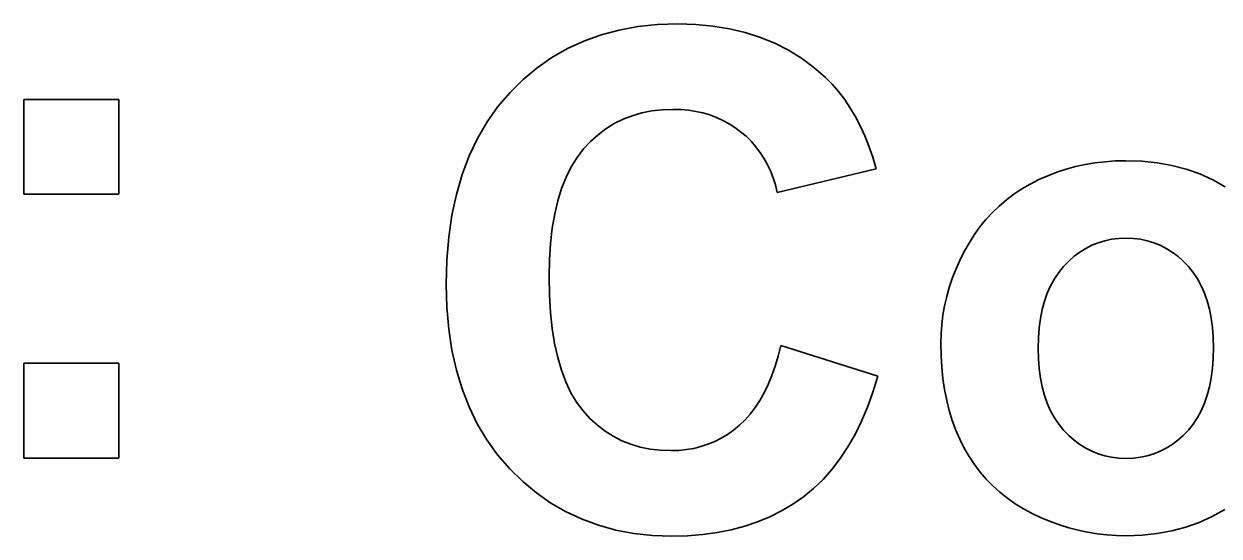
# Model space of a CAD drawing. Extents: x 23 to 417, y 3 to 294.
# Drawn here: x 211.847 to 213.294, y 105.448 to 106.069 of the extents above; entities that cross this region are included whole.
import ezdxf

# ---------------------------------------------------------------- set-up
doc = ezdxf.new("R2010")
doc.units = 0
doc.layers.get('0').update_dxf_attribs({"lineweight": 13})

# ---------------------------------------------------------------- blocks, each defined once
blk = doc.blocks.new('BLOCK4760')
at = {"color": 7, "lineweight": 35, "ltscale": 0.00282}
blk.add_line((-41.9299, 33.719), (-41.8209, 33.748), dxfattribs=at)
at = {"color": 7, "lineweight": 35, "ltscale": 0.002894}
blk.add_line((-41.8209, 33.748), (-41.707, 33.7687), dxfattribs=at)
at = {"color": 7, "lineweight": 35, "ltscale": 0.002985}
blk.add_line((-41.707, 33.7687), (-41.5883, 33.7811), dxfattribs=at)
at = {"color": 7, "lineweight": 35, "ltscale": 0.003092}
blk.add_line((-41.5883, 33.7811), (-41.4646, 33.7853), dxfattribs=at)
at = {"color": 7, "lineweight": 35, "ltscale": 0.002702}
blk.add_line((-41.4646, 33.7853), (-41.3566, 33.782), dxfattribs=at)
at = {"color": 7, "lineweight": 35, "ltscale": 0.002609}
blk.add_line((-41.3566, 33.782), (-41.2527, 33.7722), dxfattribs=at)
at = {"color": 7, "lineweight": 35, "ltscale": 0.002527}
blk.add_line((-41.2527, 33.7722), (-41.153, 33.756), dxfattribs=at)
at = {"color": 7, "lineweight": 35, "ltscale": 0.002458}
blk.add_line((-41.153, 33.756), (-41.0573, 33.7332), dxfattribs=at)
at = {"color": 7, "lineweight": 35, "ltscale": 0.002402}
blk.add_line((-41.0573, 33.7332), (-40.9658, 33.7039), dxfattribs=at)
at = {"color": 7, "lineweight": 35, "ltscale": 0.002731}
blk.add_line((-42.1333, 33.6361), (-42.0341, 33.6816), dxfattribs=at)
at = {"color": 7, "lineweight": 35, "ltscale": 0.002766}
blk.add_line((-42.0341, 33.6816), (-41.9299, 33.719), dxfattribs=at)
at = {"color": 7, "lineweight": 35, "ltscale": 0.002361}
blk.add_line((-40.9658, 33.7039), (-40.8785, 33.6681), dxfattribs=at)
at = {"color": 7, "lineweight": 35, "ltscale": 0.002334}
blk.add_line((-40.8785, 33.6681), (-40.7953, 33.6258), dxfattribs=at)
at = {"color": 7, "lineweight": 35, "ltscale": 0.002717}
blk.add_line((-42.2277, 33.5822), (-42.1333, 33.6361), dxfattribs=at)
at = {"color": 7, "lineweight": 35, "ltscale": 0.002323}
blk.add_line((-40.7953, 33.6258), (-40.7162, 33.577), dxfattribs=at)
at = {"color": 7, "lineweight": 35, "ltscale": 0.002753}
blk.add_line((-42.4019, 33.4496), (-42.3173, 33.52), dxfattribs=at)
at = {"color": 7, "lineweight": 35, "ltscale": 0.002725}
blk.add_line((-42.3173, 33.52), (-42.2277, 33.5822), dxfattribs=at)
at = {"color": 7, "lineweight": 35, "ltscale": 0.002329}
blk.add_line((-40.7162, 33.577), (-40.6412, 33.5217), dxfattribs=at)
at = {"color": 7, "lineweight": 35, "ltscale": 0.00235}
blk.add_line((-40.6412, 33.5217), (-40.5704, 33.4599), dxfattribs=at)
at = {"color": 7, "lineweight": 35, "ltscale": 0.002802}
blk.add_line((-42.4817, 33.3709), (-42.4019, 33.4496), dxfattribs=at)
at = {"color": 7, "lineweight": 35, "ltscale": 0.001415}
blk.add_line((-40.5704, 33.4599), (-40.5305, 33.4197), dxfattribs=at)
at = {"color": 7, "lineweight": 35, "ltscale": 0.002832}
blk.add_line((-42.5552, 33.2846), (-42.4817, 33.3709), dxfattribs=at)
at = {"color": 7, "lineweight": 35, "ltscale": 0.001442}
blk.add_line((-40.5305, 33.4197), (-40.4926, 33.3762), dxfattribs=at)
at = {"color": 7, "lineweight": 35, "ltscale": 0.001475}
for p, q in [((-40.4926, 33.3762), (-40.4568, 33.3294)), ((-39.3719, 30.8483), (-39.4223, 30.8791))]:
    blk.add_line(p, q, dxfattribs=at)
at = {"color": 7, "lineweight": 35, "ltscale": 0.014376}
for p, q in [((-45.4256, 32.7534), (-45.4256, 33.3284)), ((-45.4256, 33.3284), (-44.8506, 33.3284)), ((-44.8506, 33.3284), (-44.8506, 32.7534)), ((-44.8506, 32.7534), (-45.4256, 32.7534)), ((-45.4256, 31.1552), (-45.4256, 31.7302)), ((-45.4256, 31.7302), (-44.8506, 31.7302)), ((-44.8506, 31.7302), (-44.8506, 31.1552)), ((-44.8506, 31.1552), (-45.4256, 31.1552))]:
    blk.add_line(p, q, dxfattribs=at)
at = {"color": 7, "lineweight": 35, "ltscale": 0.001513}
for p, q in [((-40.4568, 33.3294), (-40.423, 33.2791)), ((-40.8968, 31.6553), (-40.8768, 31.7124))]:
    blk.add_line(p, q, dxfattribs=at)
at = {"color": 7, "lineweight": 35, "ltscale": 0.002846}
blk.add_line((-42.6209, 33.1917), (-42.5552, 33.2846), dxfattribs=at)
at = {"color": 7, "lineweight": 35, "ltscale": 0.001485}
for p, q in [((-41.7421, 33.2292), (-41.7974, 33.2077)), ((-41.9529, 31.3552), (-41.9058, 31.319))]:
    blk.add_line(p, q, dxfattribs=at)
at = {"color": 7, "lineweight": 35, "ltscale": 0.001507}
for p, q in [((-41.6842, 33.246), (-41.7421, 33.2292)), ((-39.2771, 31.944), (-39.2817, 31.8839)), ((-39.2817, 31.7576), (-39.2771, 31.6975))]:
    blk.add_line(p, q, dxfattribs=at)
at = {"color": 7, "lineweight": 35, "ltscale": 0.00154}
for p, q in [((-41.6237, 33.2579), (-41.6842, 33.246)), ((-39.7822, 31.3249), (-39.8034, 31.3828))]:
    blk.add_line(p, q, dxfattribs=at)
at = {"color": 7, "lineweight": 35, "ltscale": 0.001583}
blk.add_line((-41.5608, 33.2651), (-41.6237, 33.2579), dxfattribs=at)
at = {"color": 7, "lineweight": 35, "ltscale": 0.001638}
blk.add_line((-41.4953, 33.2675), (-41.5608, 33.2651), dxfattribs=at)
at = {"color": 7, "lineweight": 35, "ltscale": 0.00119}
for p, q in [((-41.4478, 33.2662), (-41.4953, 33.2675)), ((-38.2958, 32.1995), (-38.3187, 32.2413))]:
    blk.add_line(p, q, dxfattribs=at)
at = {"color": 7, "lineweight": 35, "ltscale": 0.001158}
blk.add_line((-41.4017, 33.2621), (-41.4478, 33.2662), dxfattribs=at)
at = {"color": 7, "lineweight": 35, "ltscale": 0.001129}
for p, q in [((-41.357, 33.2554), (-41.4017, 33.2621)), ((-38.4048, 31.2928), (-38.3736, 31.3255))]:
    blk.add_line(p, q, dxfattribs=at)
at = {"color": 7, "lineweight": 35, "ltscale": 0.001106}
blk.add_line((-41.3138, 33.2459), (-41.357, 33.2554), dxfattribs=at)
at = {"color": 7, "lineweight": 35, "ltscale": 0.001087}
blk.add_line((-41.272, 33.2338), (-41.3138, 33.2459), dxfattribs=at)
at = {"color": 7, "lineweight": 35, "ltscale": 0.001074}
blk.add_line((-41.2317, 33.2189), (-41.272, 33.2338), dxfattribs=at)
at = {"color": 7, "lineweight": 35, "ltscale": 0.001556}
for p, q in [((-40.423, 33.2791), (-40.3913, 33.2256)), ((-41.6337, 31.2103), (-41.5719, 31.2031))]:
    blk.add_line(p, q, dxfattribs=at)
at = {"color": 7, "lineweight": 35, "ltscale": 0.001605}
blk.add_line((-40.3913, 33.2256), (-40.3616, 33.1686), dxfattribs=at)
at = {"color": 7, "lineweight": 35, "ltscale": 0.002882}
blk.add_line((-42.679, 33.0921), (-42.6209, 33.1917), dxfattribs=at)
at = {"color": 7, "lineweight": 35, "ltscale": 0.00148}
for p, q in [((-41.8503, 33.1813), (-41.9007, 33.1502)), ((-39.1538, 30.7512), (-39.2095, 30.7714))]:
    blk.add_line(p, q, dxfattribs=at)
at = {"color": 7, "lineweight": 35, "ltscale": 0.001477}
for p, q in [((-41.7974, 33.2077), (-41.8503, 33.1813)), ((-39.7019, 32.4583), (-39.6702, 32.5081)), ((-38.8086, 30.6863), (-38.8675, 30.6904))]:
    blk.add_line(p, q, dxfattribs=at)
at = {"color": 7, "lineweight": 35, "ltscale": 0.001066}
for p, q in [((-41.1929, 33.2013), (-41.2317, 33.2189)), ((-41.1195, 33.1581), (-41.1555, 33.1811))]:
    blk.add_line(p, q, dxfattribs=at)
at = {"color": 7, "lineweight": 35, "ltscale": 0.001063}
for p, q in [((-41.1555, 33.1811), (-41.1929, 33.2013)), ((-40.9685, 33.0087), (-40.9942, 33.0426))]:
    blk.add_line(p, q, dxfattribs=at)
at = {"color": 7, "lineweight": 35, "ltscale": 0.001075}
for p, q in [((-41.085, 33.1325), (-41.1195, 33.1581)), ((-41.0524, 33.1045), (-41.085, 33.1325))]:
    blk.add_line(p, q, dxfattribs=at)
at = {"color": 7, "lineweight": 35, "ltscale": 0.001658}
blk.add_line((-40.3616, 33.1686), (-40.334, 33.1083), dxfattribs=at)
at = {"color": 7, "lineweight": 35, "ltscale": 0.00294}
blk.add_line((-42.7292, 32.9858), (-42.679, 33.0921), dxfattribs=at)
at = {"color": 7, "lineweight": 35, "ltscale": 0.001523}
blk.add_line((-41.9485, 33.1143), (-41.9938, 33.0736), dxfattribs=at)
at = {"color": 7, "lineweight": 35, "ltscale": 0.001496}
blk.add_line((-41.9007, 33.1502), (-41.9485, 33.1143), dxfattribs=at)
at = {"color": 7, "lineweight": 35, "ltscale": 0.001065}
blk.add_line((-41.0221, 33.0745), (-41.0524, 33.1045), dxfattribs=at)
at = {"color": 7, "lineweight": 35, "ltscale": 0.001715}
blk.add_line((-40.334, 33.1083), (-40.3084, 33.0447), dxfattribs=at)
at = {"color": 7, "lineweight": 35, "ltscale": 0.001609}
blk.add_line((-42.0366, 33.0281), (-42.0761, 32.9772), dxfattribs=at)
at = {"color": 7, "lineweight": 35, "ltscale": 0.001562}
blk.add_line((-41.9938, 33.0736), (-42.0366, 33.0281), dxfattribs=at)
at = {"color": 7, "lineweight": 35, "ltscale": 0.001061}
blk.add_line((-40.9942, 33.0426), (-41.0221, 33.0745), dxfattribs=at)
at = {"color": 7, "lineweight": 35, "ltscale": 0.00107}
for p, q in [((-40.9451, 32.9728), (-40.9685, 33.0087)), ((-38.4716, 31.2378), (-38.4375, 31.2636))]:
    blk.add_line(p, q, dxfattribs=at)
at = {"color": 7, "lineweight": 35, "ltscale": 0.001775}
blk.add_line((-40.3084, 33.0447), (-40.2849, 32.9777), dxfattribs=at)
at = {"color": 7, "lineweight": 35, "ltscale": 0.003018}
blk.add_line((-42.7718, 32.8728), (-42.7292, 32.9858), dxfattribs=at)
at = {"color": 7, "lineweight": 35, "ltscale": 0.001672}
blk.add_line((-42.0761, 32.9772), (-42.1114, 32.9204), dxfattribs=at)
at = {"color": 7, "lineweight": 35, "ltscale": 0.001082}
blk.add_line((-40.9241, 32.935), (-40.9451, 32.9728), dxfattribs=at)
at = {"color": 7, "lineweight": 35, "ltscale": 0.001099}
for p, q in [((-40.9053, 32.8952), (-40.9241, 32.935)), ((-39.0655, 32.3778), (-39.0983, 32.3486)), ((-39.0983, 31.2928), (-39.0655, 31.2636))]:
    blk.add_line(p, q, dxfattribs=at)
at = {"color": 7, "lineweight": 35, "ltscale": 0.001839}
blk.add_line((-40.2849, 32.9777), (-40.2634, 32.9074), dxfattribs=at)
at = {"color": 7, "lineweight": 35, "ltscale": 0.001511}
blk.add_line((-38.9989, 32.9339), (-38.9393, 32.9438), dxfattribs=at)
at = {"color": 7, "lineweight": 35, "ltscale": 0.001531}
blk.add_line((-38.9393, 32.9438), (-38.8785, 32.9508), dxfattribs=at)
at = {"color": 7, "lineweight": 35, "ltscale": 0.001555}
blk.add_line((-38.8785, 32.9508), (-38.8164, 32.9551), dxfattribs=at)
at = {"color": 7, "lineweight": 35, "ltscale": 0.001582}
blk.add_line((-38.8164, 32.9551), (-38.7532, 32.9565), dxfattribs=at)
at = {"color": 7, "lineweight": 35, "ltscale": 0.002423}
blk.add_line((-38.7532, 32.9565), (-38.6563, 32.9533), dxfattribs=at)
at = {"color": 7, "lineweight": 35, "ltscale": 0.002345}
blk.add_line((-38.6563, 32.9533), (-38.563, 32.9437), dxfattribs=at)
at = {"color": 7, "lineweight": 35, "ltscale": 0.002279}
blk.add_line((-38.563, 32.9437), (-38.4733, 32.9277), dxfattribs=at)
at = {"color": 7, "lineweight": 35, "ltscale": 0.003116}
blk.add_line((-42.8066, 32.7531), (-42.7718, 32.8728), dxfattribs=at)
at = {"color": 7, "lineweight": 35, "ltscale": 0.001751}
blk.add_line((-42.1114, 32.9204), (-42.1425, 32.8577), dxfattribs=at)
at = {"color": 7, "lineweight": 35, "ltscale": 0.001122}
for p, q in [((-40.8889, 32.8535), (-40.9053, 32.8952)), ((-41.3688, 31.2145), (-41.3253, 31.2252))]:
    blk.add_line(p, q, dxfattribs=at)
at = {"color": 7, "lineweight": 35, "ltscale": 0.015412}
blk.add_line((-40.2634, 32.9074), (-40.863, 32.7641), dxfattribs=at)
at = {"color": 7, "lineweight": 35, "ltscale": 0.001468}
for p, q in [((-39.2789, 32.8421), (-39.2253, 32.8661)), ((-39.2253, 32.8661), (-39.1705, 32.8873))]:
    blk.add_line(p, q, dxfattribs=at)
at = {"color": 7, "lineweight": 35, "ltscale": 0.001473}
blk.add_line((-39.1705, 32.8873), (-39.1145, 32.9056), dxfattribs=at)
at = {"color": 7, "lineweight": 35, "ltscale": 0.001482}
blk.add_line((-39.1145, 32.9056), (-39.0573, 32.9212), dxfattribs=at)
at = {"color": 7, "lineweight": 35, "ltscale": 0.001495}
blk.add_line((-39.0573, 32.9212), (-38.9989, 32.9339), dxfattribs=at)
at = {"color": 7, "lineweight": 35, "ltscale": 0.002226}
blk.add_line((-38.4733, 32.9277), (-38.3871, 32.9052), dxfattribs=at)
at = {"color": 7, "lineweight": 35, "ltscale": 0.002187}
blk.add_line((-38.3871, 32.9052), (-38.3045, 32.8764), dxfattribs=at)
at = {"color": 7, "lineweight": 35, "ltscale": 0.002164}
blk.add_line((-38.3045, 32.8764), (-38.2255, 32.8412), dxfattribs=at)
at = {"color": 7, "lineweight": 35, "ltscale": 0.001845}
blk.add_line((-42.1425, 32.8577), (-42.1696, 32.7891), dxfattribs=at)
at = {"color": 7, "lineweight": 35, "ltscale": 0.001148}
for p, q in [((-40.8748, 32.8098), (-40.8889, 32.8535)), ((-41.1277, 31.325), (-41.0922, 31.3542))]:
    blk.add_line(p, q, dxfattribs=at)
at = {"color": 7, "lineweight": 35, "ltscale": 0.001179}
blk.add_line((-40.863, 32.7641), (-40.8748, 32.8098), dxfattribs=at)
at = {"color": 7, "lineweight": 35, "ltscale": 0.001464}
blk.add_line((-39.3819, 32.7858), (-39.3313, 32.8153), dxfattribs=at)
at = {"color": 7, "lineweight": 35, "ltscale": 0.001471}
for p, q in [((-39.3313, 32.8153), (-39.2789, 32.8421)), ((-39.0977, 30.7336), (-39.1538, 30.7512))]:
    blk.add_line(p, q, dxfattribs=at)
at = {"color": 7, "lineweight": 35, "ltscale": 0.002155}
for p, q in [((-38.2255, 32.8412), (-38.15, 32.7995)), ((-38.1537, 30.8439), (-38.2289, 30.8018)), ((-38.2289, 30.8018), (-38.3073, 30.7661))]:
    blk.add_line(p, q, dxfattribs=at)
at = {"color": 7, "lineweight": 35, "ltscale": 0.003231}
blk.add_line((-42.8337, 32.6268), (-42.8066, 32.7531), dxfattribs=at)
at = {"color": 7, "lineweight": 35, "ltscale": 0.00195}
blk.add_line((-42.1696, 32.7891), (-42.1924, 32.7145), dxfattribs=at)
at = {"color": 7, "lineweight": 35, "ltscale": 0.00143}
blk.add_line((-39.5196, 32.682), (-39.476, 32.7191), dxfattribs=at)
at = {"color": 7, "lineweight": 35, "ltscale": 0.001437}
blk.add_line((-39.476, 32.7191), (-39.4301, 32.7537), dxfattribs=at)
at = {"color": 7, "lineweight": 35, "ltscale": 0.001448}
for p, q in [((-39.4301, 32.7537), (-39.3819, 32.7858)), ((-39.8217, 32.1886), (-39.8034, 32.2435)), ((-40.9188, 31.6017), (-40.8968, 31.6553))]:
    blk.add_line(p, q, dxfattribs=at)
at = {"color": 7, "lineweight": 35, "ltscale": 0.002067}
blk.add_line((-42.1924, 32.7145), (-42.2111, 32.634), dxfattribs=at)
at = {"color": 7, "lineweight": 35, "ltscale": 0.001429}
blk.add_line((-39.5607, 32.6423), (-39.5196, 32.682), dxfattribs=at)
at = {"color": 7, "lineweight": 35, "ltscale": 0.003362}
blk.add_line((-42.853, 32.4937), (-42.8337, 32.6268), dxfattribs=at)
at = {"color": 7, "lineweight": 35, "ltscale": 0.002192}
blk.add_line((-42.2111, 32.634), (-42.2256, 32.5475), dxfattribs=at)
at = {"color": 7, "lineweight": 35, "ltscale": 0.001443}
blk.add_line((-39.636, 32.5554), (-39.5996, 32.6002), dxfattribs=at)
at = {"color": 7, "lineweight": 35, "ltscale": 0.001434}
blk.add_line((-39.5996, 32.6002), (-39.5607, 32.6423), dxfattribs=at)
at = {"color": 7, "lineweight": 35, "ltscale": 0.002324}
blk.add_line((-42.2256, 32.5475), (-42.236, 32.4551), dxfattribs=at)
at = {"color": 7, "lineweight": 35, "ltscale": 0.001458}
blk.add_line((-39.6702, 32.5081), (-39.636, 32.5554), dxfattribs=at)
at = {"color": 7, "lineweight": 35, "ltscale": 0.003506}
blk.add_line((-42.8646, 32.3539), (-42.853, 32.4937), dxfattribs=at)
at = {"color": 7, "lineweight": 35, "ltscale": 0.002463}
blk.add_line((-42.236, 32.4551), (-42.2422, 32.3568), dxfattribs=at)
at = {"color": 7, "lineweight": 35, "ltscale": 0.001501}
blk.add_line((-39.7314, 32.406), (-39.7019, 32.4583), dxfattribs=at)
at = {"color": 7, "lineweight": 35, "ltscale": 0.001042}
for p, q in [((-38.9583, 32.4449), (-38.9955, 32.426)), ((-38.9955, 31.2155), (-38.9583, 31.1966))]:
    blk.add_line(p, q, dxfattribs=at)
at = {"color": 7, "lineweight": 35, "ltscale": 0.001039}
for p, q in [((-38.9198, 32.4603), (-38.9583, 32.4449)), ((-38.5442, 31.1966), (-38.5072, 31.2155)), ((-38.9583, 31.1966), (-38.9198, 31.1811))]:
    blk.add_line(p, q, dxfattribs=at)
at = {"color": 7, "lineweight": 35, "ltscale": 0.001045}
blk.add_line((-38.8798, 32.4724), (-38.9198, 32.4603), dxfattribs=at)
at = {"color": 7, "lineweight": 35, "ltscale": 0.001058}
for p, q in [((-38.8383, 32.481), (-38.8798, 32.4724)), ((-38.8798, 31.1691), (-38.8383, 31.1605))]:
    blk.add_line(p, q, dxfattribs=at)
at = {"color": 7, "lineweight": 35, "ltscale": 0.001079}
for p, q in [((-38.7955, 32.4861), (-38.8383, 32.481)), ((-38.664, 32.481), (-38.7068, 32.4861)), ((-38.8383, 31.1605), (-38.7955, 31.1553)), ((-38.7068, 31.1553), (-38.664, 31.1605))]:
    blk.add_line(p, q, dxfattribs=at)
at = {"color": 7, "lineweight": 35, "ltscale": 0.001109}
for p, q in [((-38.7511, 32.4878), (-38.7955, 32.4861)), ((-38.7955, 31.1553), (-38.7511, 31.1536))]:
    blk.add_line(p, q, dxfattribs=at)
at = {"color": 7, "lineweight": 35, "ltscale": 0.001108}
for p, q in [((-38.7068, 32.4861), (-38.7511, 32.4878)), ((-38.7511, 31.1536), (-38.7068, 31.1553))]:
    blk.add_line(p, q, dxfattribs=at)
at = {"color": 7, "lineweight": 35, "ltscale": 0.001057}
for p, q in [((-38.6226, 32.4724), (-38.664, 32.481)), ((-38.664, 31.1605), (-38.6226, 31.1691))]:
    blk.add_line(p, q, dxfattribs=at)
at = {"color": 7, "lineweight": 35, "ltscale": 0.001043}
for p, q in [((-38.5827, 32.4603), (-38.6226, 32.4724)), ((-38.6226, 31.1691), (-38.5827, 31.1811))]:
    blk.add_line(p, q, dxfattribs=at)
at = {"color": 7, "lineweight": 35, "ltscale": 0.001037}
for p, q in [((-38.5442, 32.4449), (-38.5827, 32.4603)), ((-38.5827, 31.1811), (-38.5442, 31.1966))]:
    blk.add_line(p, q, dxfattribs=at)
at = {"color": 7, "lineweight": 35, "ltscale": 0.00104}
blk.add_line((-38.5072, 32.426), (-38.5442, 32.4449), dxfattribs=at)
at = {"color": 7, "lineweight": 35, "ltscale": 0.002607}
blk.add_line((-42.2422, 32.3568), (-42.2443, 32.2525), dxfattribs=at)
at = {"color": 7, "lineweight": 35, "ltscale": 0.001503}
blk.add_line((-39.7582, 32.3522), (-39.7314, 32.406), dxfattribs=at)
at = {"color": 7, "lineweight": 35, "ltscale": 0.001073}
for p, q in [((-39.0312, 32.4036), (-39.0655, 32.3778)), ((-39.0655, 31.2636), (-39.0312, 31.2378))]:
    blk.add_line(p, q, dxfattribs=at)
at = {"color": 7, "lineweight": 35, "ltscale": 0.001053}
for p, q in [((-38.9955, 32.426), (-39.0312, 32.4036)), ((-39.0312, 31.2378), (-38.9955, 31.2155))]:
    blk.add_line(p, q, dxfattribs=at)
at = {"color": 7, "lineweight": 35, "ltscale": 0.00105}
for p, q in [((-38.4716, 32.4036), (-38.5072, 32.426)), ((-38.5072, 31.2155), (-38.4716, 31.2378))]:
    blk.add_line(p, q, dxfattribs=at)
at = {"color": 7, "lineweight": 35, "ltscale": 0.001069}
blk.add_line((-38.4375, 32.3778), (-38.4716, 32.4036), dxfattribs=at)
at = {"color": 7, "lineweight": 35, "ltscale": 0.001096}
for p, q in [((-38.4048, 32.3486), (-38.4375, 32.3778)), ((-38.4375, 31.2636), (-38.4048, 31.2928))]:
    blk.add_line(p, q, dxfattribs=at)
at = {"color": 7, "lineweight": 35, "ltscale": 0.003662}
blk.add_line((-42.8685, 32.2075), (-42.8646, 32.3539), dxfattribs=at)
at = {"color": 7, "lineweight": 35, "ltscale": 0.001463}
for p, q in [((-39.8034, 32.2435), (-39.7822, 32.298)), ((-38.9837, 30.7066), (-39.041, 30.7187))]:
    blk.add_line(p, q, dxfattribs=at)
at = {"color": 7, "lineweight": 35, "ltscale": 0.001481}
blk.add_line((-39.7822, 32.298), (-39.7582, 32.3522), dxfattribs=at)
at = {"color": 7, "lineweight": 35, "ltscale": 0.001156}
for p, q in [((-39.1297, 32.3159), (-39.1589, 32.2801)), ((-39.1589, 31.3614), (-39.1297, 31.3255))]:
    blk.add_line(p, q, dxfattribs=at)
at = {"color": 7, "lineweight": 35, "ltscale": 0.001133}
for p, q in [((-39.0983, 32.3486), (-39.1297, 32.3159)), ((-39.1297, 31.3255), (-39.0983, 31.2928))]:
    blk.add_line(p, q, dxfattribs=at)
at = {"color": 7, "lineweight": 35, "ltscale": 0.00113}
blk.add_line((-38.3736, 32.3159), (-38.4048, 32.3486), dxfattribs=at)
at = {"color": 7, "lineweight": 35, "ltscale": 0.001152}
blk.add_line((-38.3446, 32.2801), (-38.3736, 32.3159), dxfattribs=at)
at = {"color": 7, "lineweight": 35, "ltscale": 0.002763}
blk.add_line((-42.2443, 32.2525), (-42.2423, 32.142), dxfattribs=at)
at = {"color": 7, "lineweight": 35, "ltscale": 0.001196}
blk.add_line((-39.185, 32.2411), (-39.208, 32.1992), dxfattribs=at)
at = {"color": 7, "lineweight": 35, "ltscale": 0.001172}
for p, q in [((-39.1589, 32.2801), (-39.185, 32.2411)), ((-38.3446, 31.3614), (-38.3187, 31.4005))]:
    blk.add_line(p, q, dxfattribs=at)
at = {"color": 7, "lineweight": 35, "ltscale": 0.001166}
blk.add_line((-38.3187, 32.2413), (-38.3446, 32.2801), dxfattribs=at)
at = {"color": 7, "lineweight": 35, "ltscale": 0.003467}
blk.add_line((-42.8646, 32.0689), (-42.8685, 32.2075), dxfattribs=at)
at = {"color": 7, "lineweight": 35, "ltscale": 0.002603}
blk.add_line((-42.2423, 32.142), (-42.2361, 32.038), dxfattribs=at)
at = {"color": 7, "lineweight": 35, "ltscale": 0.001435}
blk.add_line((-39.8373, 32.1333), (-39.8217, 32.1886), dxfattribs=at)
at = {"color": 7, "lineweight": 35, "ltscale": 0.001272}
for p, q in [((-39.2279, 32.1542), (-39.2448, 32.1062)), ((-39.2448, 31.5353), (-39.2279, 31.4873))]:
    blk.add_line(p, q, dxfattribs=at)
at = {"color": 7, "lineweight": 35, "ltscale": 0.00123}
for p, q in [((-39.208, 32.1992), (-39.2279, 32.1542)), ((-39.2279, 31.4873), (-39.208, 31.4423))]:
    blk.add_line(p, q, dxfattribs=at)
at = {"color": 7, "lineweight": 35, "ltscale": 0.001222}
blk.add_line((-38.276, 32.1549), (-38.2958, 32.1995), dxfattribs=at)
at = {"color": 7, "lineweight": 35, "ltscale": 0.001263}
blk.add_line((-38.2592, 32.1072), (-38.276, 32.1549), dxfattribs=at)
at = {"color": 7, "lineweight": 35, "ltscale": 0.003328}
blk.add_line((-42.8531, 31.9363), (-42.8646, 32.0689), dxfattribs=at)
at = {"color": 7, "lineweight": 35, "ltscale": 0.001422}
blk.add_line((-39.8599, 32.0217), (-39.85, 32.0777), dxfattribs=at)
at = {"color": 7, "lineweight": 35, "ltscale": 0.001427}
blk.add_line((-39.85, 32.0777), (-39.8373, 32.1333), dxfattribs=at)
at = {"color": 7, "lineweight": 35, "ltscale": 0.001322}
for p, q in [((-39.2448, 32.1062), (-39.2586, 32.0552)), ((-39.2586, 31.5863), (-39.2448, 31.5353))]:
    blk.add_line(p, q, dxfattribs=at)
at = {"color": 7, "lineweight": 35, "ltscale": 0.00131}
blk.add_line((-38.2455, 32.0566), (-38.2592, 32.1072), dxfattribs=at)
at = {"color": 7, "lineweight": 35, "ltscale": 0.002449}
blk.add_line((-42.2361, 32.038), (-42.2259, 31.9406), dxfattribs=at)
at = {"color": 7, "lineweight": 35, "ltscale": 0.001421}
blk.add_line((-39.8669, 31.9653), (-39.8599, 32.0217), dxfattribs=at)
at = {"color": 7, "lineweight": 35, "ltscale": 0.00144}
for p, q in [((-39.2694, 32.0011), (-39.2771, 31.944)), ((-39.2771, 31.6975), (-39.2694, 31.6404)), ((-39.47, 30.9124), (-39.5151, 30.9482))]:
    blk.add_line(p, q, dxfattribs=at)
at = {"color": 7, "lineweight": 35, "ltscale": 0.001378}
for p, q in [((-39.2586, 32.0552), (-39.2694, 32.0011)), ((-39.2694, 31.6404), (-39.2586, 31.5863))]:
    blk.add_line(p, q, dxfattribs=at)
at = {"color": 7, "lineweight": 35, "ltscale": 0.001365}
blk.add_line((-38.2348, 32.0031), (-38.2455, 32.0566), dxfattribs=at)
at = {"color": 7, "lineweight": 35, "ltscale": 0.001425}
blk.add_line((-38.2272, 31.9466), (-38.2348, 32.0031), dxfattribs=at)
at = {"color": 7, "lineweight": 35, "ltscale": 0.003202}
blk.add_line((-42.8338, 31.8096), (-42.8531, 31.9363), dxfattribs=at)
at = {"color": 7, "lineweight": 35, "ltscale": 0.002299}
blk.add_line((-42.2259, 31.9406), (-42.2116, 31.8498), dxfattribs=at)
at = {"color": 7, "lineweight": 35, "ltscale": 0.001423}
blk.add_line((-39.8712, 31.9085), (-39.8669, 31.9653), dxfattribs=at)
at = {"color": 7, "lineweight": 35, "ltscale": 0.00149}
blk.add_line((-38.2227, 31.8872), (-38.2272, 31.9466), dxfattribs=at)
at = {"color": 7, "lineweight": 35, "ltscale": 0.002158}
blk.add_line((-42.2116, 31.8498), (-42.1932, 31.7655), dxfattribs=at)
at = {"color": 7, "lineweight": 35, "ltscale": 0.001428}
for p, q in [((-39.8726, 31.8514), (-39.8712, 31.9085)), ((-39.5577, 30.9866), (-39.5976, 31.0274))]:
    blk.add_line(p, q, dxfattribs=at)
at = {"color": 7, "lineweight": 35, "ltscale": 0.001844}
blk.add_line((-39.8712, 31.7777), (-39.8726, 31.8514), dxfattribs=at)
at = {"color": 7, "lineweight": 35, "ltscale": 0.001579}
for p, q in [((-39.2817, 31.8839), (-39.2832, 31.8207)), ((-39.2832, 31.8207), (-39.2817, 31.7576))]:
    blk.add_line(p, q, dxfattribs=at)
at = {"color": 7, "lineweight": 35, "ltscale": 0.00156}
blk.add_line((-38.2211, 31.8248), (-38.2227, 31.8872), dxfattribs=at)
at = {"color": 7, "lineweight": 35, "ltscale": 0.00309}
blk.add_line((-42.8069, 31.689), (-42.8338, 31.8096), dxfattribs=at)
at = {"color": 7, "lineweight": 35, "ltscale": 0.001653}
blk.add_line((-40.8587, 31.773), (-40.8425, 31.8371), dxfattribs=at)
at = {"color": 7, "lineweight": 35, "ltscale": 0.015403}
blk.add_line((-40.8425, 31.8371), (-40.2552, 31.6509), dxfattribs=at)
at = {"color": 7, "lineweight": 35, "ltscale": 0.00179}
for p, q in [((-39.8669, 31.7062), (-39.8712, 31.7777)), ((-42.1441, 31.6165), (-42.1134, 31.5518))]:
    blk.add_line(p, q, dxfattribs=at)
at = {"color": 7, "lineweight": 35, "ltscale": 0.001599}
blk.add_line((-38.2227, 31.7609), (-38.2211, 31.8248), dxfattribs=at)
at = {"color": 7, "lineweight": 35, "ltscale": 0.002024}
blk.add_line((-42.1932, 31.7655), (-42.1706, 31.6877), dxfattribs=at)
at = {"color": 7, "lineweight": 35, "ltscale": 0.001581}
blk.add_line((-40.8768, 31.7124), (-40.8587, 31.773), dxfattribs=at)
at = {"color": 7, "lineweight": 35, "ltscale": 0.00174}
blk.add_line((-39.8599, 31.6369), (-39.8669, 31.7062), dxfattribs=at)
at = {"color": 7, "lineweight": 35, "ltscale": 0.001525}
blk.add_line((-38.2272, 31.7001), (-38.2227, 31.7609), dxfattribs=at)
at = {"color": 7, "lineweight": 35, "ltscale": 0.002993}
blk.add_line((-42.7723, 31.5744), (-42.8069, 31.689), dxfattribs=at)
at = {"color": 7, "lineweight": 35, "ltscale": 0.0019}
blk.add_line((-42.1706, 31.6877), (-42.1441, 31.6165), dxfattribs=at)
at = {"color": 7, "lineweight": 35, "ltscale": 0.002499}
blk.add_line((-40.2552, 31.6509), (-40.284, 31.5552), dxfattribs=at)
at = {"color": 7, "lineweight": 35, "ltscale": 0.001692}
blk.add_line((-39.85, 31.57), (-39.8599, 31.6369), dxfattribs=at)
at = {"color": 7, "lineweight": 35, "ltscale": 0.001391}
blk.add_line((-38.2455, 31.5878), (-38.2348, 31.6424), dxfattribs=at)
at = {"color": 7, "lineweight": 35, "ltscale": 0.001455}
for p, q in [((-38.2348, 31.6424), (-38.2272, 31.7001)), ((-39.4223, 30.8791), (-39.47, 30.9124))]:
    blk.add_line(p, q, dxfattribs=at)
at = {"color": 7, "lineweight": 35, "ltscale": 0.002915}
blk.add_line((-42.73, 31.4658), (-42.7723, 31.5744), dxfattribs=at)
at = {"color": 7, "lineweight": 35, "ltscale": 0.001388}
blk.add_line((-40.9428, 31.5516), (-40.9188, 31.6017), dxfattribs=at)
at = {"color": 7, "lineweight": 35, "ltscale": 0.001648}
blk.add_line((-39.8373, 31.5053), (-39.85, 31.57), dxfattribs=at)
at = {"color": 7, "lineweight": 35, "ltscale": 0.001332}
for p, q in [((-38.2592, 31.5363), (-38.2455, 31.5878)), ((-40.9688, 31.5051), (-40.9428, 31.5516))]:
    blk.add_line(p, q, dxfattribs=at)
at = {"color": 7, "lineweight": 35, "ltscale": 0.001693}
blk.add_line((-42.1134, 31.5518), (-42.0786, 31.4937), dxfattribs=at)
at = {"color": 7, "lineweight": 35, "ltscale": 0.001614}
blk.add_line((-42.0786, 31.4937), (-42.0397, 31.4421), dxfattribs=at)
at = {"color": 7, "lineweight": 35, "ltscale": 0.001282}
blk.add_line((-40.9967, 31.4621), (-40.9688, 31.5051), dxfattribs=at)
at = {"color": 7, "lineweight": 35, "ltscale": 0.002406}
blk.add_line((-40.284, 31.5552), (-40.3164, 31.4645), dxfattribs=at)
at = {"color": 7, "lineweight": 35, "ltscale": 0.001607}
blk.add_line((-39.8217, 31.4429), (-39.8373, 31.5053), dxfattribs=at)
at = {"color": 7, "lineweight": 35, "ltscale": 0.001235}
blk.add_line((-38.2958, 31.4426), (-38.276, 31.4879), dxfattribs=at)
at = {"color": 7, "lineweight": 35, "ltscale": 0.00128}
blk.add_line((-38.276, 31.4879), (-38.2592, 31.5363), dxfattribs=at)
at = {"color": 7, "lineweight": 35, "ltscale": 0.002854}
blk.add_line((-42.68, 31.3631), (-42.73, 31.4658), dxfattribs=at)
at = {"color": 7, "lineweight": 35, "ltscale": 0.001558}
blk.add_line((-42.0397, 31.4421), (-41.9975, 31.3963), dxfattribs=at)
at = {"color": 7, "lineweight": 35, "ltscale": 0.001201}
blk.add_line((-41.0584, 31.3866), (-41.0266, 31.4226), dxfattribs=at)
at = {"color": 7, "lineweight": 35, "ltscale": 0.001238}
blk.add_line((-41.0266, 31.4226), (-40.9967, 31.4621), dxfattribs=at)
at = {"color": 7, "lineweight": 35, "ltscale": 0.002321}
blk.add_line((-40.3164, 31.4645), (-40.3524, 31.3789), dxfattribs=at)
at = {"color": 7, "lineweight": 35, "ltscale": 0.001572}
blk.add_line((-39.8034, 31.3828), (-39.8217, 31.4429), dxfattribs=at)
at = {"color": 7, "lineweight": 35, "ltscale": 0.001197}
blk.add_line((-39.208, 31.4423), (-39.185, 31.4003), dxfattribs=at)
at = {"color": 7, "lineweight": 35, "ltscale": 0.001199}
blk.add_line((-38.3187, 31.4005), (-38.2958, 31.4426), dxfattribs=at)
at = {"color": 7, "lineweight": 35, "ltscale": 0.002814}
blk.add_line((-42.6222, 31.2665), (-42.68, 31.3631), dxfattribs=at)
at = {"color": 7, "lineweight": 35, "ltscale": 0.001515}
blk.add_line((-41.9975, 31.3963), (-41.9529, 31.3552), dxfattribs=at)
at = {"color": 7, "lineweight": 35, "ltscale": 0.001171}
for p, q in [((-41.0922, 31.3542), (-41.0584, 31.3866)), ((-39.185, 31.4003), (-39.1589, 31.3614))]:
    blk.add_line(p, q, dxfattribs=at)
at = {"color": 7, "lineweight": 35, "ltscale": 0.002243}
blk.add_line((-40.3524, 31.3789), (-40.3919, 31.2984), dxfattribs=at)
at = {"color": 7, "lineweight": 35, "ltscale": 0.001154}
blk.add_line((-38.3736, 31.3255), (-38.3446, 31.3614), dxfattribs=at)
at = {"color": 7, "lineweight": 35, "ltscale": 0.001466}
for p, q in [((-41.9058, 31.319), (-41.8563, 31.2876)), ((-39.041, 30.7187), (-39.0977, 30.7336))]:
    blk.add_line(p, q, dxfattribs=at)
at = {"color": 7, "lineweight": 35, "ltscale": 0.001459}
blk.add_line((-41.8563, 31.2876), (-41.8043, 31.261), dxfattribs=at)
at = {"color": 7, "lineweight": 35, "ltscale": 0.001107}
blk.add_line((-41.2422, 31.2559), (-41.2026, 31.2759), dxfattribs=at)
at = {"color": 7, "lineweight": 35, "ltscale": 0.001114}
blk.add_line((-41.2026, 31.2759), (-41.1645, 31.2989), dxfattribs=at)
at = {"color": 7, "lineweight": 35, "ltscale": 0.001128}
blk.add_line((-41.1645, 31.2989), (-41.1277, 31.325), dxfattribs=at)
at = {"color": 7, "lineweight": 35, "ltscale": 0.002173}
blk.add_line((-40.3919, 31.2984), (-40.4351, 31.2229), dxfattribs=at)
at = {"color": 7, "lineweight": 35, "ltscale": 0.001514}
for p, q in [((-39.7582, 31.2693), (-39.7822, 31.3249)), ((-41.693, 31.2224), (-41.6337, 31.2103))]:
    blk.add_line(p, q, dxfattribs=at)
at = {"color": 7, "lineweight": 35, "ltscale": 0.001492}
blk.add_line((-39.7314, 31.216), (-39.7582, 31.2693), dxfattribs=at)
at = {"color": 7, "lineweight": 35, "ltscale": 0.002795}
blk.add_line((-42.5568, 31.1758), (-42.6222, 31.2665), dxfattribs=at)
at = {"color": 7, "lineweight": 35, "ltscale": 0.001465}
for p, q in [((-41.8043, 31.261), (-41.7499, 31.2393)), ((-38.9259, 30.6971), (-38.9837, 30.7066))]:
    blk.add_line(p, q, dxfattribs=at)
at = {"color": 7, "lineweight": 35, "ltscale": 0.001484}
blk.add_line((-41.7499, 31.2393), (-41.693, 31.2224), dxfattribs=at)
at = {"color": 7, "lineweight": 35, "ltscale": 0.001608}
blk.add_line((-41.5719, 31.2031), (-41.5076, 31.2007), dxfattribs=at)
at = {"color": 7, "lineweight": 35, "ltscale": 0.001191}
blk.add_line((-41.5076, 31.2007), (-41.46, 31.2022), dxfattribs=at)
at = {"color": 7, "lineweight": 35, "ltscale": 0.001162}
blk.add_line((-41.46, 31.2022), (-41.4137, 31.2068), dxfattribs=at)
at = {"color": 7, "lineweight": 35, "ltscale": 0.001139}
blk.add_line((-41.4137, 31.2068), (-41.3688, 31.2145), dxfattribs=at)
at = {"color": 7, "lineweight": 35, "ltscale": 0.001111}
blk.add_line((-41.3253, 31.2252), (-41.283, 31.239), dxfattribs=at)
at = {"color": 7, "lineweight": 35, "ltscale": 0.001105}
blk.add_line((-41.283, 31.239), (-41.2422, 31.2559), dxfattribs=at)
at = {"color": 7, "lineweight": 35, "ltscale": 0.002113}
blk.add_line((-40.4351, 31.2229), (-40.4818, 31.1525), dxfattribs=at)
at = {"color": 7, "lineweight": 35, "ltscale": 0.001472}
blk.add_line((-39.7018, 31.1651), (-39.7314, 31.216), dxfattribs=at)
at = {"color": 7, "lineweight": 35, "ltscale": 0.002796}
blk.add_line((-42.4837, 31.0912), (-42.5568, 31.1758), dxfattribs=at)
at = {"color": 7, "lineweight": 35, "ltscale": 0.002062}
blk.add_line((-40.4818, 31.1525), (-40.5321, 31.0871), dxfattribs=at)
at = {"color": 7, "lineweight": 35, "ltscale": 0.001452}
blk.add_line((-39.6697, 31.1167), (-39.7018, 31.1651), dxfattribs=at)
at = {"color": 7, "lineweight": 35, "ltscale": 0.001044}
blk.add_line((-38.9198, 31.1811), (-38.8798, 31.1691), dxfattribs=at)
at = {"color": 7, "lineweight": 35, "ltscale": 0.002769}
for p, q in [((-42.4047, 31.0136), (-42.4837, 31.0912)), ((-41.732, 30.6993), (-41.8409, 30.7197))]:
    blk.add_line(p, q, dxfattribs=at)
at = {"color": 7, "lineweight": 35, "ltscale": 0.002022}
blk.add_line((-40.5321, 31.0871), (-40.5859, 31.0268), dxfattribs=at)
at = {"color": 7, "lineweight": 35, "ltscale": 0.001439}
blk.add_line((-39.6349, 31.0708), (-39.6697, 31.1167), dxfattribs=at)
at = {"color": 7, "lineweight": 35, "ltscale": 0.001431}
blk.add_line((-39.5976, 31.0274), (-39.6349, 31.0708), dxfattribs=at)
at = {"color": 7, "lineweight": 35, "ltscale": 0.002711}
for p, q in [((-42.3213, 30.9442), (-42.4047, 31.0136)), ((-41.8409, 30.7197), (-41.9455, 30.7483))]:
    blk.add_line(p, q, dxfattribs=at)
at = {"color": 7, "lineweight": 35, "ltscale": 0.001993}
for p, q in [((-40.5859, 31.0268), (-40.6434, 30.9716)), ((-40.8368, 30.8355), (-40.9081, 30.7998))]:
    blk.add_line(p, q, dxfattribs=at)
at = {"color": 7, "lineweight": 35, "ltscale": 0.001432}
blk.add_line((-39.5151, 30.9482), (-39.5577, 30.9866), dxfattribs=at)
at = {"color": 7, "lineweight": 35, "ltscale": 0.002672}
for p, q in [((-42.2338, 30.883), (-42.3213, 30.9442)), ((-41.9455, 30.7483), (-42.0458, 30.785))]:
    blk.add_line(p, q, dxfattribs=at)
at = {"color": 7, "lineweight": 35, "ltscale": 0.001971}
blk.add_line((-40.7044, 30.9213), (-40.7689, 30.876), dxfattribs=at)
at = {"color": 7, "lineweight": 35, "ltscale": 0.001976}
blk.add_line((-40.6434, 30.9716), (-40.7044, 30.9213), dxfattribs=at)
at = {"color": 7, "lineweight": 35, "ltscale": 0.002652}
for p, q in [((-42.1419, 30.8299), (-42.2338, 30.883)), ((-42.0458, 30.785), (-42.1419, 30.8299))]:
    blk.add_line(p, q, dxfattribs=at)
at = {"color": 7, "lineweight": 35, "ltscale": 0.001977}
blk.add_line((-40.7689, 30.876), (-40.8368, 30.8355), dxfattribs=at)
at = {"color": 7, "lineweight": 35, "ltscale": 0.0015}
blk.add_line((-39.319, 30.82), (-39.3719, 30.8483), dxfattribs=at)
at = {"color": 7, "lineweight": 35, "ltscale": 0.002058}
blk.add_line((-40.9827, 30.7688), (-41.0607, 30.7425), dxfattribs=at)
at = {"color": 7, "lineweight": 35, "ltscale": 0.002021}
blk.add_line((-40.9081, 30.7998), (-40.9827, 30.7688), dxfattribs=at)
at = {"color": 7, "lineweight": 35, "ltscale": 0.001506}
blk.add_line((-39.2645, 30.7944), (-39.319, 30.82), dxfattribs=at)
at = {"color": 7, "lineweight": 35, "ltscale": 0.001491}
blk.add_line((-39.2095, 30.7714), (-39.2645, 30.7944), dxfattribs=at)
at = {"color": 7, "lineweight": 35, "ltscale": 0.00217}
blk.add_line((-38.3073, 30.7661), (-38.3891, 30.7369), dxfattribs=at)
at = {"color": 7, "lineweight": 35, "ltscale": 0.002845}
blk.add_line((-41.6189, 30.687), (-41.732, 30.6993), dxfattribs=at)
at = {"color": 7, "lineweight": 35, "ltscale": 0.002295}
blk.add_line((-41.3151, 30.6925), (-41.4066, 30.6853), dxfattribs=at)
at = {"color": 7, "lineweight": 35, "ltscale": 0.002224}
blk.add_line((-41.2269, 30.7044), (-41.3151, 30.6925), dxfattribs=at)
at = {"color": 7, "lineweight": 35, "ltscale": 0.00216}
blk.add_line((-41.1421, 30.7211), (-41.2269, 30.7044), dxfattribs=at)
at = {"color": 7, "lineweight": 35, "ltscale": 0.002104}
blk.add_line((-41.0607, 30.7425), (-41.1421, 30.7211), dxfattribs=at)
at = {"color": 7, "lineweight": 35, "ltscale": 0.001469}
blk.add_line((-38.8675, 30.6904), (-38.9259, 30.6971), dxfattribs=at)
at = {"color": 7, "lineweight": 35, "ltscale": 0.002304}
blk.add_line((-38.5625, 30.698), (-38.6542, 30.6882), dxfattribs=at)
at = {"color": 7, "lineweight": 35, "ltscale": 0.002246}
blk.add_line((-38.4741, 30.7142), (-38.5625, 30.698), dxfattribs=at)
at = {"color": 7, "lineweight": 35, "ltscale": 0.002201}
blk.add_line((-38.3891, 30.7369), (-38.4741, 30.7142), dxfattribs=at)
at = {"color": 7, "lineweight": 35, "ltscale": 0.002936}
blk.add_line((-41.5015, 30.6829), (-41.6189, 30.687), dxfattribs=at)
at = {"color": 7, "lineweight": 35, "ltscale": 0.002373}
blk.add_line((-41.4066, 30.6853), (-41.5015, 30.6829), dxfattribs=at)
at = {"color": 7, "lineweight": 35, "ltscale": 0.001487}
blk.add_line((-38.7491, 30.685), (-38.8086, 30.6863), dxfattribs=at)
at = {"color": 7, "lineweight": 35, "ltscale": 0.002375}
blk.add_line((-38.6542, 30.6882), (-38.7491, 30.685), dxfattribs=at)

msp = doc.modelspace()

# ---------------------------------------------------------------- block references
at = {"lineweight": 0, "xscale": 0.2, "yscale": 0.2, "zscale": 0.2}
msp.add_blockref('BLOCK4760', (220.9318, 99.3118), dxfattribs=at)

doc.saveas('drawing.dxf')
